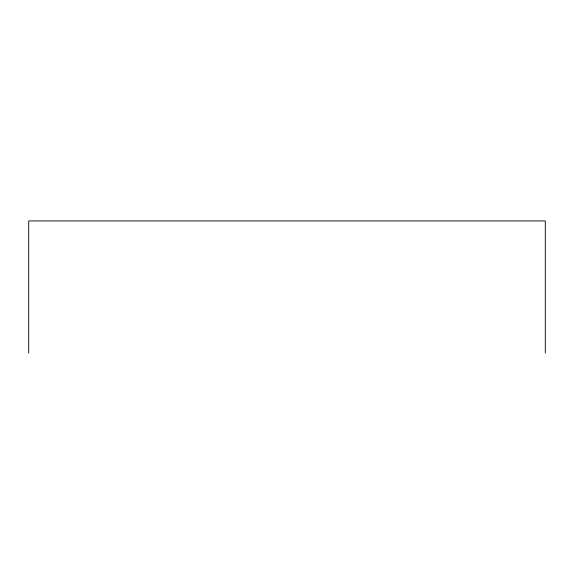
<?xml version="1.0" encoding="UTF-8"?>
<svg xmlns="http://www.w3.org/2000/svg" width="574" height="574" viewBox="0 0 574 574"><rect width="100%" height="100%" fill="white"/><g stroke="black" fill="none" stroke-linecap="round" stroke-linejoin="round"><path stroke-width="0.86" d="M545.3 353.067L545.3 220.933L28.7 220.933L28.7 353.067"/></g></svg>
